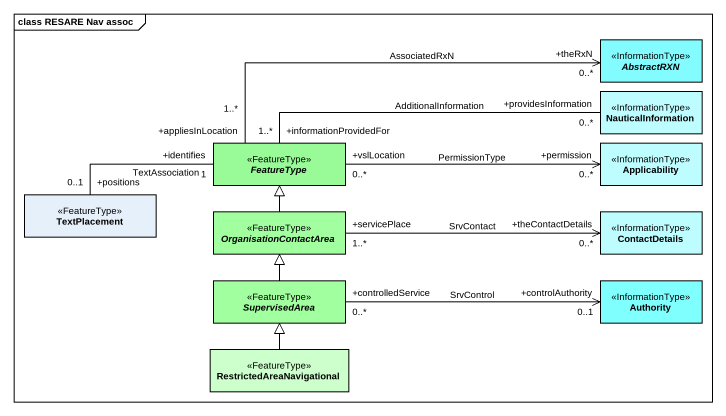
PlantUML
@startuml
mainframe class RESARE Nav assoc
hide circle
hide empty members
abstract class AbstractRXN <<InformationType>> #82FCFF
class NauticalInformation <<InformationType>> #BEFDFF
abstract class FeatureType <<FeatureType>> #98FB98
class Applicability <<InformationType>> #BEFDFF
class TextPlacement <<FeatureType>>
abstract class OrganisationContactArea <<FeatureType>> #A1FFA0
class ContactDetails <<InformationType>> #BEFDFF
abstract class SupervisedArea <<FeatureType>> #A1FFA0
class Authority <<InformationType>> #80FFFF
class RestrictedAreaNavigational <<FeatureType>> #CCFFCC
FeatureType "+appliesInLocation\n1..*" -right-> "+theRxN\n0..*" AbstractRXN : AssociatedRxN
FeatureType "+informationProvidedFor\n1..*" -right- "+providesInformation\n0..*" NauticalInformation : AdditionalInformation
FeatureType "+vslLocation\n0..*" -right-> "+permission\n0..*" Applicability : PermissionType
FeatureType "+identifies\n1" -left- "+positions\n0..1" TextPlacement : TextAssociation
OrganisationContactArea -up-|> FeatureType
OrganisationContactArea "+servicePlace\n1..*" -right-> "+theContactDetails\n0..*" ContactDetails : SrvContact
SupervisedArea -up-|> OrganisationContactArea
SupervisedArea "+controlledService\n0..*" -right-> "+controlAuthority\n0..1" Authority : SrvControl
RestrictedAreaNavigational -up-|> SupervisedArea
@enduml
